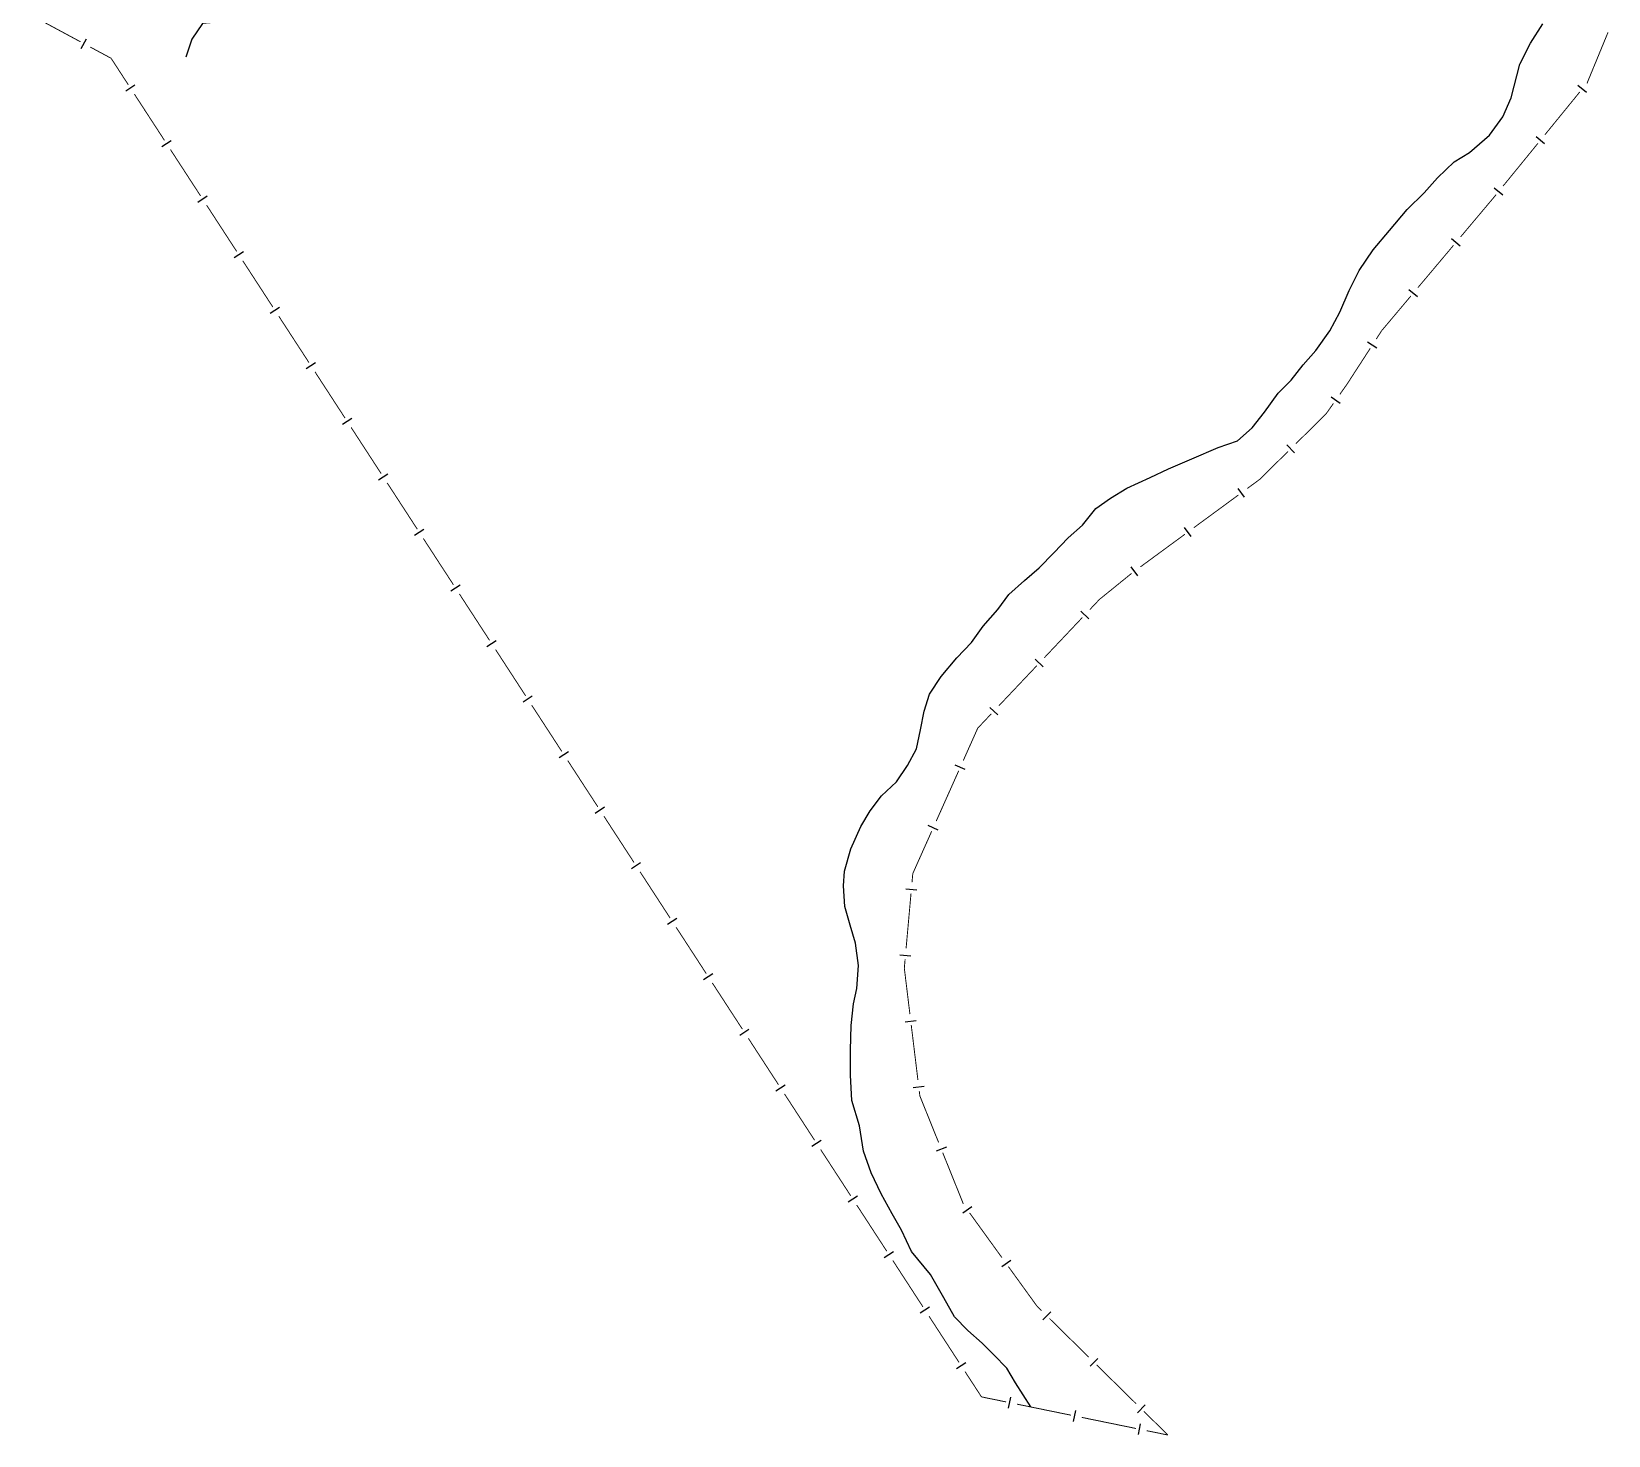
# Model space of a CAD drawing. Extents: x 204373 to 205952, y 4873300 to 4875179.
# Drawn here: x 205338.7 to 205767, y 4873300.3 to 4873681.7 of the extents above; entities that cross this region are included whole.
import ezdxf

# ---------------------------------------------------------------- set-up
doc = ezdxf.new("R2010")
doc.units = 0
doc.header["$LTSCALE"] = 1.5
doc.header["$MEASUREMENT"] = 0
for name, color, linetype in [('HD-CURSO-PERENE', 170, 'CONTINUOUS'), ('HD-LAGOS-PERENE', 170, 'CONTINUOUS'), ('LM-LIM-SETORES-BAIRROS', 250, 'CONTINUOUS')]:
    doc.layers.add(name, color=color, linetype=linetype)

msp = doc.modelspace()

# ---------------------------------------------------------------- linework, layer by layer
at = {"layer": 'HD-CURSO-PERENE', "linetype": 'Continuous'}
msp.add_polyline3d([(205610.18868, 4873308.015791, 2.257165), (205605.988244, 4873314.604432, 2.257165), (205603.677518, 4873318.595687, 2.257165), (205600.106395, 4873322.16681, 2.257165), (205596.955405, 4873325.3178, 2.257165), (205593.01, 4873328.81, 2.257165), (205589.41, 4873332.49, 2.257165), (205586.51, 4873337.7, 2.257165), (205582.88098, 4873344.013677, 2.257165), (205577.75, 4873350.25, 2.257165), (205575.003504, 4873356.092475, 2.257165), (205572.482711, 4873360.503861, 2.257165), (205569.541787, 4873365.965578, 2.257165), (205566.810928, 4873371.637361, 2.257165), (205564.710268, 4873377.51921, 2.257165), (205563.659938, 4873384.451389, 2.257165), (205561.559277, 4873391.278536, 2.257165), (205561.139145, 4873398.210715, 2.257165), (205561.139145, 4873404.932828, 2.257165), (205561.349211, 4873411.654941, 2.257165), (205561.979409, 4873417.53679, 2.257165), (205562.93, 4873421.73, 2.257165), (205563.34, 4873427.94, 2.257165), (205562.56, 4873434.01, 2.257165), (205561.09, 4873438.93, 2.257165), (205559.64, 4873443.96, 2.257165), (205559.31, 4873449.6, 2.257165), (205559.56365, 4873453.563116, 2.257165), (205561.244178, 4873459.655031, 2.257165), (205563.975037, 4873465.746946, 2.257165), (205566.495829, 4873469.948266, 2.257165), (205569.62, 4873474.05, 2.257165), (205573.71, 4873477.88, 2.257165), (205576.66, 4873482.27, 2.257165), (205579.1, 4873486.88, 2.257165), (205580.150122, 4873492.0052, 2.257165), (205581.200452, 4873497.046785, 2.257165), (205582.670914, 4873501.668238, 2.257165), (205585.821905, 4873506.499757, 2.257165), (205590.023225, 4873511.541342, 2.257165), (205594.01448, 4873515.742662, 2.257165), (205597.165471, 4873520.154049, 2.257165), (205601.156725, 4873524.670469, 2.257165), (205604.2, 4873528.8, 2.257165), (205608.47, 4873532.59, 2.257165), (205612.39, 4873536.01, 2.257165), (205616.43, 4873540.11, 2.257165), (205620.32, 4873544.15, 2.257165), (205624.22, 4873547.61, 2.257165), (205627.82, 4873552.16, 2.257165), (205631.826367, 4873554.919978, 2.257165), (205636.237753, 4873557.650837, 2.257165), (205642.539735, 4873560.591761, 2.257165), (205647.581319, 4873562.902488, 2.257165), (205653.883301, 4873565.633346, 2.257165), (205661.01, 4873568.75, 2.257165), (205666.32, 4873570.53, 2.257165), (205670.24, 4873574.09, 2.257165), (205673.61, 4873578.29, 2.257165), (205677.37, 4873583.43, 2.257165), (205680.86, 4873587.02, 2.257165), (205684.13, 4873591.13, 2.257165), (205687.56, 4873595.04, 2.257165), (205691.34, 4873600.37, 2.257165), (205694.110947, 4873605.44086, 2.257165), (205696.631739, 4873611.322709, 2.257165), (205699.362598, 4873616.784426, 2.257165), (205703.143786, 4873622.456209, 2.257165), (205707.555173, 4873627.70786, 2.257165), (205712.386692, 4873633.379643, 2.257165), (205717.02, 4873637.87, 2.257165), (205720.58, 4873642.02, 2.257165), (205725.17, 4873646.29, 2.257165), (205729.297008, 4873648.819497, 2.257165), (205734.74, 4873653.57, 2.257165), (205738.32, 4873658.55, 2.257165), (205740.640574, 4873663.734185, 2.257165), (205742.9513, 4873672.872058, 2.257165), (205745.892225, 4873678.543841, 2.257165), (205749.253281, 4873683.795492, 2.257165)], dxfattribs=at)
at = {"layer": 'HD-LAGOS-PERENE', "linetype": 'Continuous'}
for points in [[(205400.48, 4873686.71, 2.203013), (205395.75, 4873684.84, 2.203013), (205390.36, 4873684.4, 2.203013), (205385.19, 4873683.91, 2.203013), (205382.27, 4873679.64, 2.203013), (205380.6, 4873674.8, 2.203013)], [(205369.45942, 4873660.430078, 2.203013), (205369.429, 4873660.32305, 2.203013)]]:
    msp.add_polyline3d(points, dxfattribs=at)
at = {"layer": 'LM-LIM-SETORES-BAIRROS', "const_width": 0.25}
for points in [[(205338.858174, 4873686.029237), (205352.065241, 4873678.91774)], [(205761.265367, 4873667.771729), (205766.919903, 4873681.486987)], [(205354.706654, 4873677.49544), (205359.989481, 4873674.650841)], [(205359.989481, 4873674.650841), (205360.337389, 4873674.463506)], [(205360.337389, 4873674.463506), (205365.027047, 4873667.248887)], [(205749.791131, 4873653.689713), (205759.266226, 4873665.318238)], [(205761.161245, 4873667.643943), (205761.265367, 4873667.771729)], [(205366.662051, 4873664.733581), (205374.837067, 4873652.15705)], [(205376.47207, 4873649.641744), (205384.647086, 4873637.065214)], [(205738.421018, 4873639.735483), (205747.896112, 4873651.364008)], [(205726.880648, 4873625.922219), (205735.893311, 4873636.635384)], [(205735.893311, 4873636.635384), (205735.947368, 4873636.69964)], [(205735.947368, 4873636.69964), (205736.525999, 4873637.409778)], [(205386.282089, 4873634.549908), (205394.457106, 4873621.973378)], [(205715.292939, 4873612.148149), (205724.949364, 4873623.62654)], [(205396.092109, 4873619.458072), (205404.267125, 4873606.881542)], [(205705.450689, 4873600.44887), (205713.361654, 4873609.852471)], [(205405.902128, 4873604.366236), (205414.077144, 4873591.789705)], [(205703.976747, 4873598.173155), (205705.063988, 4873599.851817)], [(205705.063988, 4873599.851817), (205705.450689, 4873600.44887)], [(205696.015953, 4873585.881965), (205702.345886, 4873595.655161)], [(205415.712147, 4873589.274399), (205423.887164, 4873576.697869)], [(205694.080621, 4873583.140245), (205695.810671, 4873585.591148)], [(205695.810671, 4873585.591148), (205696.015953, 4873585.881965)], [(205690.32524, 4873577.820122), (205692.350571, 4873580.689341)], [(205682.148405, 4873569.750877), (205689.977919, 4873577.477371)], [(205689.977919, 4873577.477371), (205690.32524, 4873577.820122)], [(205425.522167, 4873574.182563), (205433.697183, 4873561.606033)], [(205672.30465, 4873560.036644), (205680.013083, 4873567.643651)], [(205435.332186, 4873559.090727), (205443.507202, 4873546.514197)], [(205668.942581, 4873557.569597), (205672.167501, 4873559.936006)], [(205672.167501, 4873559.936006), (205672.30465, 4873560.036644)], [(205654.430441, 4873546.920757), (205666.523891, 4873555.794791)], [(205639.918301, 4873536.271918), (205652.011751, 4873545.145951)], [(205445.142205, 4873543.998891), (205453.317222, 4873531.422361)], [(205628.794409, 4873527.433603), (205637.502096, 4873534.49389)], [(205454.952225, 4873528.907055), (205463.127241, 4873516.330524)], [(205626.191167, 4873524.679562), (205628.251959, 4873526.859731)], [(205628.251959, 4873526.859731), (205628.794409, 4873527.433603)], [(205613.826412, 4873511.598552), (205624.130374, 4873522.499394)], [(205464.762244, 4873513.815218), (205472.93726, 4873501.238688)], [(205601.461657, 4873498.517541), (205611.765619, 4873509.418383)], [(205474.572263, 4873498.723382), (205482.74728, 4873486.146852)], [(205595.739363, 4873492.463771), (205599.400864, 4873496.337373)], [(205591.796198, 4873483.634511), (205595.466244, 4873491.852221)], [(205595.466244, 4873491.852221), (205595.739363, 4873492.463771)], [(205484.382283, 4873483.631546), (205492.557299, 4873471.055016)], [(205584.456107, 4873467.19909), (205590.572849, 4873480.895274)], [(205494.192302, 4873468.53971), (205502.367318, 4873455.96318)], [(205578.093485, 4873452.95235), (205583.232758, 4873464.459853)], [(205504.002322, 4873453.447873), (205512.177338, 4873440.871343)], [(205577.879681, 4873450.56487), (205578.058071, 4873452.556898)], [(205578.058071, 4873452.556898), (205578.093485, 4873452.95235)], [(205576.274166, 4873432.636615), (205577.612095, 4873447.576828)], [(205513.812341, 4873438.356037), (205521.987357, 4873425.779507)], [(205575.791849, 4873427.250746), (205576.00658, 4873429.648573)], [(205575.863349, 4873426.662498), (205575.791849, 4873427.250746)], [(205577.311256, 4873414.75017), (205575.863349, 4873426.662498)], [(205523.62236, 4873423.264201), (205531.797376, 4873410.687671)], [(205533.43238, 4873408.172365), (205541.607396, 4873395.595835)], [(205579.483117, 4873396.881677), (205577.673233, 4873411.772087)], [(205543.242399, 4873393.080529), (205551.417415, 4873380.503998)], [(205580.011515, 4873392.5344), (205579.845094, 4873393.903595)], [(205580.243336, 4873391.958586), (205580.011515, 4873392.5344)], [(205585.098406, 4873379.89922), (205580.243336, 4873391.958586)], [(205553.052418, 4873377.988692), (205561.227434, 4873365.412162)], [(205591.820809, 4873363.201637), (205586.218806, 4873377.116289)], [(205562.862438, 4873362.896856), (205571.037454, 4873350.320326)], [(205602.312806, 4873348.583575), (205593.530448, 4873360.743763)], [(205572.672457, 4873347.80502), (205580.847473, 4873335.22849)], [(205611.850816, 4873335.3771), (205604.069278, 4873346.151537)], [(205612.356357, 4873334.879471), (205611.850816, 4873335.3771)], [(205582.482476, 4873332.713184), (205590.657492, 4873320.136654)], [(205613.069019, 4873334.177963), (205612.356357, 4873334.879471)], [(205625.896925, 4873321.550817), (205615.207003, 4873332.073438)], [(205638.724831, 4873308.92367), (205628.034909, 4873319.446292)], [(205592.292496, 4873317.621348), (205596.652504, 4873310.913865)], [(205596.652504, 4873310.913865), (205596.748381, 4873310.766367)], [(205596.748381, 4873310.766367), (205603.433895, 4873309.398167)], [(205606.372978, 4873308.79668), (205621.068397, 4873305.789242)], [(205624.00748, 4873305.187754), (205638.702899, 4873302.180317)], [(205647.379258, 4873300.404688), (205640.862816, 4873306.819146)], [(205641.641982, 4873301.578829), (205646.540455, 4873300.57635)], [(205646.540455, 4873300.57635), (205647.379258, 4873300.404688)]]:
    msp.add_lwpolyline(points, dxfattribs=at)
at = {"layer": 'LM-LIM-SETORES-BAIRROS'}
for points in [[(205352.234562, 4873677.122933), (205353.656861, 4873679.764347)], [(205364.314396, 4873665.59295), (205366.829702, 4873667.227953)], [(205761.060751, 4873665.145963), (205758.735046, 4873667.040982)], [(205374.124415, 4873650.501113), (205376.639721, 4873652.136117)], [(205749.690638, 4873651.191733), (205747.364933, 4873653.086752)], [(205383.934434, 4873635.409277), (205386.44974, 4873637.04428)], [(205738.320525, 4873637.237504), (205735.99482, 4873639.132523)], [(205726.740964, 4873623.426124), (205724.445286, 4873625.357409)], [(205393.744454, 4873620.317441), (205396.25976, 4873621.952444)], [(205715.153255, 4873609.652054), (205712.857577, 4873611.583339)], [(205403.554473, 4873605.225605), (205406.069779, 4873606.860608)], [(205704.148503, 4873595.679062), (205701.630509, 4873597.309923)], [(205413.364492, 4873590.133769), (205415.879798, 4873591.768772)], [(205694.152706, 4873580.641284), (205691.701803, 4873582.371334)], [(205423.174512, 4873575.041932), (205425.689818, 4873576.676936)], [(205681.77847, 4873567.278398), (205679.671244, 4873569.41372)], [(205432.984531, 4873559.950096), (205435.499837, 4873561.585099)], [(205668.217524, 4873555.177048), (205666.442718, 4873557.595738)], [(205442.79455, 4873544.85826), (205445.309856, 4873546.493263)], [(205653.705384, 4873544.528208), (205651.930578, 4873546.946898)], [(205639.193244, 4873533.879368), (205637.418438, 4873536.298058)], [(205452.60457, 4873529.766424), (205455.119876, 4873531.401427)], [(205625.907389, 4873522.195721), (205623.727221, 4873524.256513)], [(205462.414589, 4873514.674587), (205464.929895, 4873516.309591)], [(205613.542634, 4873509.11471), (205611.362466, 4873511.175503)], [(205472.224608, 4873499.582751), (205474.739914, 4873501.217754)], [(205601.17788, 4873496.0337), (205598.997711, 4873498.094492)], [(205482.034628, 4873484.490915), (205484.549934, 4873486.125918)], [(205592.350251, 4873481.196678), (205589.611014, 4873482.420027)], [(205491.844647, 4873469.399079), (205494.359953, 4873471.034082)], [(205585.01016, 4873464.761257), (205582.270923, 4873465.984606)], [(205501.654666, 4873454.307243), (205504.169972, 4873455.942246)], [(205579.195311, 4873448.439049), (205576.207269, 4873448.706635)], [(205511.464686, 4873439.215406), (205513.979992, 4873440.85041)], [(205577.589796, 4873430.510794), (205574.601754, 4873430.77838)], [(205521.274705, 4873424.12357), (205523.790011, 4873425.758573)], [(205579.041615, 4873412.94577), (205576.063533, 4873412.583793)], [(205531.084724, 4873409.031734), (205533.60003, 4873410.666737)], [(205540.894744, 4873393.939898), (205543.41005, 4873395.574901)], [(205581.213476, 4873395.077277), (205578.235394, 4873394.715301)], [(205550.704763, 4873378.848061), (205553.220069, 4873380.483065)], [(205587.236805, 4873378.604133), (205584.453874, 4873377.483733)], [(205560.514782, 4873363.756225), (205563.030088, 4873365.391228)], [(205594.160977, 4873362.432678), (205591.728939, 4873360.676207)], [(205570.324802, 4873348.664389), (205572.840108, 4873350.299392)], [(205604.699806, 4873347.840452), (205602.267769, 4873346.083981)], [(205580.134821, 4873333.572553), (205582.650127, 4873335.207556)], [(205615.546604, 4873333.843939), (205613.442079, 4873331.705954)], [(205589.94484, 4873318.480717), (205592.460146, 4873320.11572)], [(205628.37451, 4873321.216793), (205626.269986, 4873319.078808)], [(205604.112845, 4873307.72813), (205604.714333, 4873310.667213)], [(205621.747347, 4873304.119204), (205622.348835, 4873307.058288)], [(205641.202416, 4873308.589646), (205639.097892, 4873306.451662)], [(205639.381849, 4873300.510279), (205639.983337, 4873303.449363)]]:
    msp.add_lwpolyline(points, dxfattribs=at)

doc.saveas('drawing.dxf')
